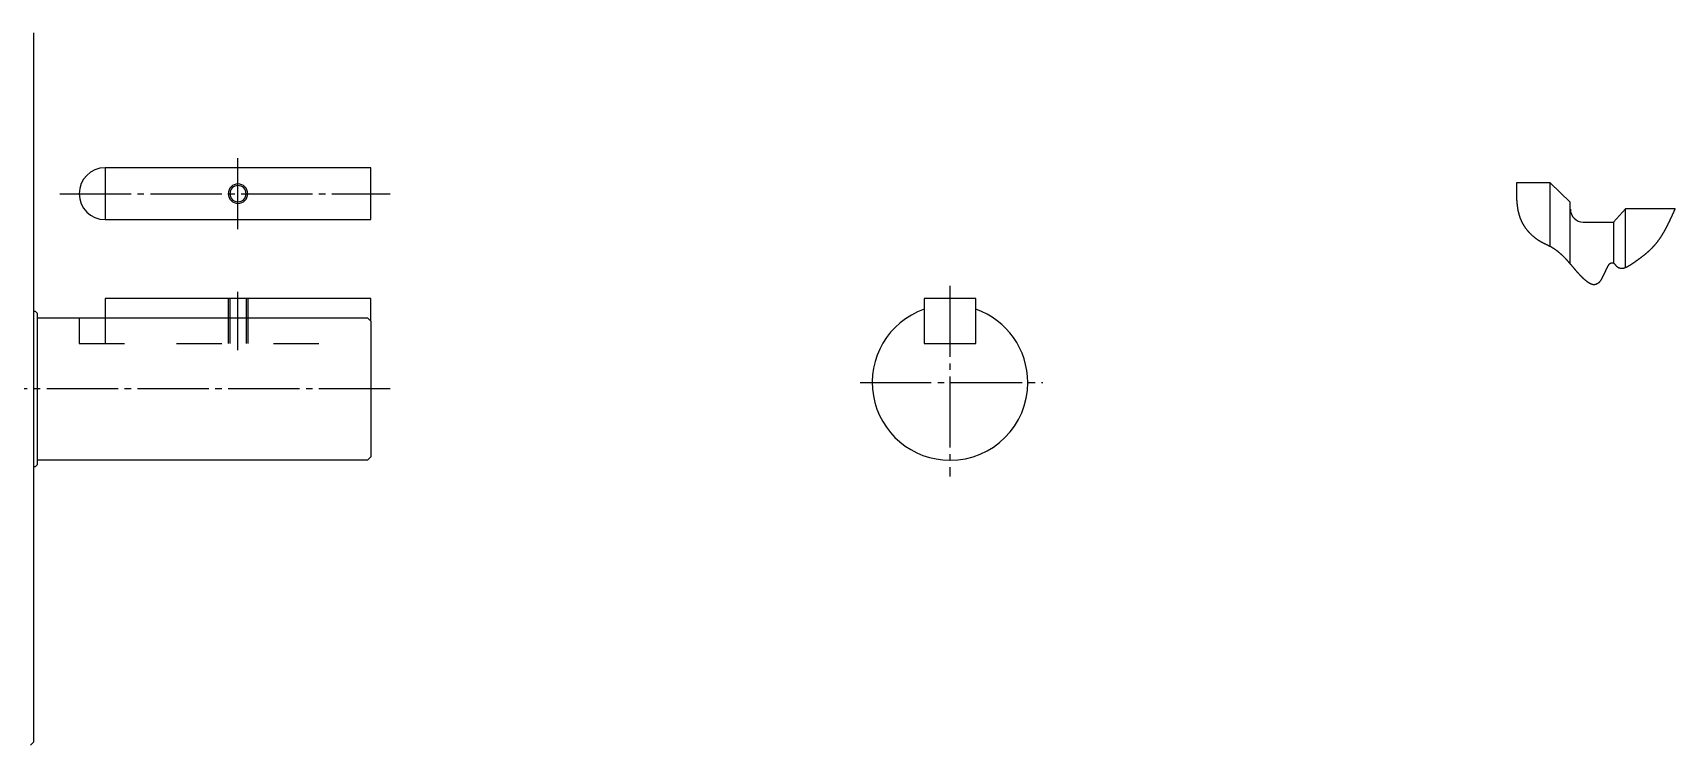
# Model space of a CAD drawing. Extents: x 0 to 707, y 0 to 380.
# Drawn here: x 421.6 to 674.9, y 10 to 120 of the extents above; entities that cross this region are included whole.
import ezdxf

# ---------------------------------------------------------------- set-up
doc = ezdxf.new("R2010")
doc.units = 0
doc.header["$MEASUREMENT"] = 0
doc.linetypes.add('DASH_CENTER', pattern=[14, 11, -1, 1, -1])
doc.linetypes.add('DASHED', pattern=[15, 7, -8])
doc.layers.get('0').update_dxf_attribs({"linetype": 'CONTINUOUS'})

msp = doc.modelspace()

# ---------------------------------------------------------------- linework, layer by layer
at = {"color": 7, "linetype": 'Continuous'}
for p, q in [((421.72, 65), (421.72, 120)), ((432.72, 99.16), (432.72, 91.16)), ((473.72, 99.16), (432.72, 99.16)), ((473.72, 91.16), (473.72, 99.16)), ((655.64, 96.85), (650.47, 96.85)), ((655.64, 96.85), (658.77, 93.85)), ((655.64, 87.04), (655.64, 96.85)), ((658.77, 84.3), (658.77, 93.85)), ((665.41, 90.77), (667.27, 92.81)), ((674.95, 92.81), (667.27, 92.81)), ((667.27, 83.77), (667.27, 92.81)), ((432.72, 91.16), (473.72, 91.16)), ((660.77, 90.77), (665.41, 90.77)), ((665.41, 90.77), (665.41, 84.45)), ((432.72, 79), (432.72, 76)), ((473.72, 79), (432.72, 79)), ((473.72, 75.5), (473.72, 79)), ((559.07, 79), (559.07, 72)), ((567.07, 79), (559.07, 79)), ((567.07, 77.31), (567.07, 79)), ((421.72, 77), (421.92, 77)), ((421.72, 65), (421.72, 76.5)), ((422.22, 76.7), (421.92, 77)), ((422.22, 76.7), (422.22, 65)), ((567.07, 72), (567.07, 77.31)), ((422.22, 76), (428.72, 76)), ((428.72, 76), (432.72, 76)), ((432.72, 76), (473.22, 76)), ((473.22, 76), (473.72, 75.5)), ((473.72, 75.5), (473.72, 72)), ((473.72, 72), (473.72, 54.5)), ((559.07, 72), (567.07, 72)), ((421.72, 10.5), (421.72, 65)), ((422.22, 65), (422.22, 53.3)), ((422.22, 53.3), (421.92, 53)), ((473.22, 54), (422.22, 54)), ((473.72, 54.5), (473.22, 54)), ((421.92, 53), (421.72, 53)), ((421.22, 10), (421.72, 10.5))]:
    msp.add_line(p, q, dxfattribs=at)
at = {"color": 1, "linetype": 'DASH_CENTER'}
for p, q in [((453.22, 89.66), (453.22, 100.66)), ((425.72, 95.16), (476.72, 95.16)), ((453.22, 71), (453.22, 80)), ((563.07, 80.95), (563.07, 51.5)), ((549.19, 66), (577.39, 66)), ((476.72, 65), (414.1, 65))]:
    msp.add_line(p, q, dxfattribs=at)
at = {"color": 2, "linetype": 'Continuous'}
for p, q in [((650.47, 96.4), (650.46, 96.36)), ((650.46, 96.36), (650.46, 96.32)), ((650.46, 96.32), (650.46, 96.28)), ((650.47, 96.85), (650.47, 96.81)), ((650.47, 96.81), (650.47, 96.77)), ((650.47, 96.77), (650.47, 96.72)), ((650.47, 96.72), (650.47, 96.68)), ((650.47, 96.68), (650.47, 96.64)), ((650.47, 96.64), (650.47, 96.6)), ((650.47, 96.6), (650.47, 96.56)), ((650.47, 96.56), (650.47, 96.52)), ((650.47, 96.52), (650.47, 96.48)), ((650.47, 96.48), (650.47, 96.44)), ((650.47, 96.44), (650.47, 96.4)), ((650.46, 96.28), (650.46, 96.24)), ((650.46, 96.24), (650.46, 96.2)), ((650.46, 96.2), (650.46, 96.16)), ((650.46, 96.16), (650.46, 96.12)), ((650.46, 96.12), (650.46, 96.08)), ((650.46, 96.08), (650.46, 96.04)), ((650.46, 96.04), (650.46, 96)), ((650.46, 96), (650.46, 95.95)), ((650.46, 95.95), (650.46, 95.91)), ((650.46, 95.91), (650.46, 95.87)), ((650.46, 95.87), (650.46, 95.83)), ((650.46, 95.83), (650.46, 95.79)), ((650.46, 95.79), (650.46, 95.75)), ((650.46, 95.75), (650.46, 95.71)), ((650.46, 95.71), (650.46, 95.67)), ((650.46, 95.67), (650.46, 95.63)), ((650.46, 95.63), (650.46, 95.59)), ((650.46, 95.59), (650.46, 95.55)), ((650.46, 95.55), (650.46, 95.51)), ((650.46, 95.51), (650.46, 95.47)), ((650.46, 95.47), (650.46, 95.43)), ((650.46, 95.43), (650.46, 95.39)), ((650.46, 95.39), (650.46, 95.35)), ((650.46, 95.35), (650.46, 95.31)), ((650.46, 95.31), (650.46, 95.27)), ((650.46, 95.27), (650.46, 95.23)), ((650.46, 95.23), (650.46, 95.19)), ((650.46, 95.19), (650.46, 95.14)), ((650.46, 95.14), (650.46, 95.1)), ((650.46, 95.1), (650.46, 95.06)), ((650.46, 95.06), (650.46, 95.02)), ((650.46, 95.02), (650.46, 94.98)), ((650.46, 94.98), (650.46, 94.94)), ((650.46, 94.94), (650.46, 94.9)), ((650.46, 94.9), (650.47, 94.86)), ((650.47, 94.86), (650.47, 94.82)), ((650.47, 94.82), (650.47, 94.78)), ((650.47, 94.78), (650.47, 94.74)), ((650.47, 94.74), (650.47, 94.7)), ((650.47, 94.7), (650.47, 94.66)), ((650.47, 94.66), (650.47, 94.62)), ((650.47, 94.62), (650.47, 94.58)), ((650.47, 94.58), (650.48, 94.54)), ((650.48, 94.54), (650.48, 94.5)), ((650.48, 94.5), (650.48, 94.46)), ((650.48, 94.46), (650.48, 94.42)), ((650.48, 94.42), (650.48, 94.37)), ((650.48, 94.37), (650.48, 94.33)), ((650.48, 94.33), (650.49, 94.29)), ((650.49, 94.29), (650.49, 94.25)), ((650.49, 94.25), (650.49, 94.21)), ((650.49, 94.21), (650.49, 94.17)), ((650.49, 94.17), (650.5, 94.13)), ((650.5, 94.13), (650.5, 94.09)), ((650.5, 94.09), (650.5, 94.05)), ((650.5, 94.05), (650.5, 94.01)), ((650.5, 94.01), (650.51, 93.97)), ((650.51, 93.97), (650.51, 93.93)), ((650.51, 93.93), (650.51, 93.89)), ((650.51, 93.89), (650.52, 93.85)), ((650.52, 93.85), (650.52, 93.81)), ((650.52, 93.81), (650.52, 93.77)), ((650.52, 93.77), (650.53, 93.73)), ((650.53, 93.73), (650.53, 93.69)), ((650.53, 93.69), (650.53, 93.65)), ((650.53, 93.65), (650.54, 93.61)), ((650.54, 93.61), (650.54, 93.57)), ((650.54, 93.57), (650.55, 93.53)), ((650.55, 93.53), (650.55, 93.49)), ((650.55, 93.49), (650.56, 93.45)), ((650.56, 93.45), (650.56, 93.41)), ((650.56, 93.41), (650.57, 93.37)), ((650.57, 93.37), (650.57, 93.32)), ((650.57, 93.32), (650.58, 93.28)), ((650.58, 93.28), (650.58, 93.24)), ((650.58, 93.24), (650.59, 93.2)), ((650.59, 93.2), (650.59, 93.16)), ((650.59, 93.16), (650.6, 93.12)), ((650.6, 93.12), (650.6, 93.08)), ((650.6, 93.08), (650.61, 93.04)), ((650.61, 93.04), (650.62, 93)), ((650.62, 93), (650.62, 92.96)), ((650.62, 92.96), (650.63, 92.92)), ((650.63, 92.92), (650.64, 92.88)), ((650.64, 92.88), (650.64, 92.84)), ((650.64, 92.84), (650.65, 92.8)), ((650.65, 92.8), (650.66, 92.76)), ((650.66, 92.76), (650.66, 92.72)), ((650.66, 92.72), (650.67, 92.68)), ((650.67, 92.68), (650.68, 92.64)), ((650.68, 92.64), (650.69, 92.6)), ((650.69, 92.6), (650.7, 92.56)), ((650.7, 92.56), (650.7, 92.52)), ((650.7, 92.52), (650.71, 92.48)), ((650.71, 92.48), (650.72, 92.44)), ((650.72, 92.44), (650.73, 92.41)), ((650.73, 92.41), (650.74, 92.37)), ((650.74, 92.37), (650.75, 92.33)), ((650.75, 92.33), (650.76, 92.29)), ((650.76, 92.29), (650.77, 92.25)), ((650.77, 92.25), (650.78, 92.21)), ((650.78, 92.21), (650.79, 92.17)), ((650.79, 92.17), (650.8, 92.13)), ((650.8, 92.13), (650.81, 92.09)), ((650.81, 92.09), (650.82, 92.05)), ((650.82, 92.05), (650.83, 92.01)), ((650.83, 92.01), (650.84, 91.97)), ((650.84, 91.97), (650.85, 91.93)), ((650.85, 91.93), (650.86, 91.89)), ((650.86, 91.89), (650.87, 91.85)), ((650.87, 91.85), (650.89, 91.82)), ((650.89, 91.82), (650.9, 91.78)), ((650.9, 91.78), (650.91, 91.74)), ((650.91, 91.74), (650.92, 91.7)), ((650.92, 91.7), (650.93, 91.66)), ((650.93, 91.66), (650.95, 91.62)), ((650.95, 91.62), (650.96, 91.58)), ((650.96, 91.58), (650.97, 91.54)), ((650.97, 91.54), (650.99, 91.51)), ((650.99, 91.51), (651, 91.47)), ((651, 91.47), (651.01, 91.43)), ((651.01, 91.43), (651.03, 91.39)), ((651.03, 91.39), (651.04, 91.35)), ((651.04, 91.35), (651.06, 91.32)), ((651.06, 91.32), (651.07, 91.28)), ((651.07, 91.28), (651.09, 91.24)), ((651.09, 91.24), (651.1, 91.2)), ((674.21, 91.19), (674.23, 91.22)), ((674.23, 91.22), (674.25, 91.26)), ((674.25, 91.26), (674.26, 91.3)), ((674.26, 91.3), (674.28, 91.33)), ((674.28, 91.33), (674.3, 91.37)), ((674.3, 91.37), (674.31, 91.41)), ((674.31, 91.41), (674.33, 91.44)), ((674.33, 91.44), (674.35, 91.48)), ((674.35, 91.48), (674.36, 91.52)), ((674.36, 91.52), (674.38, 91.55)), ((674.38, 91.55), (674.4, 91.59)), ((674.4, 91.59), (674.42, 91.63)), ((674.42, 91.63), (674.43, 91.66)), ((674.43, 91.66), (674.45, 91.7)), ((674.45, 91.7), (674.47, 91.74)), ((674.47, 91.74), (674.48, 91.77)), ((674.48, 91.77), (674.5, 91.81)), ((674.5, 91.81), (674.52, 91.85)), ((674.52, 91.85), (674.53, 91.89)), ((674.53, 91.89), (674.55, 91.92)), ((674.55, 91.92), (674.57, 91.96)), ((674.57, 91.96), (674.58, 92)), ((674.58, 92), (674.6, 92.03)), ((674.6, 92.03), (674.62, 92.07)), ((674.62, 92.07), (674.63, 92.11)), ((674.63, 92.11), (674.65, 92.14)), ((674.65, 92.14), (674.67, 92.18)), ((674.67, 92.18), (674.68, 92.22)), ((674.68, 92.22), (674.7, 92.25)), ((674.7, 92.25), (674.72, 92.29)), ((674.72, 92.29), (674.73, 92.33)), ((674.73, 92.33), (674.75, 92.37)), ((674.75, 92.37), (674.77, 92.4)), ((674.77, 92.4), (674.78, 92.44)), ((674.78, 92.44), (674.8, 92.48)), ((674.8, 92.48), (674.81, 92.51)), ((674.81, 92.51), (674.83, 92.55)), ((674.83, 92.55), (674.85, 92.59)), ((674.85, 92.59), (674.86, 92.62)), ((674.86, 92.62), (674.88, 92.66)), ((674.88, 92.66), (674.9, 92.7)), ((674.9, 92.7), (674.91, 92.73)), ((674.91, 92.73), (674.93, 92.77)), ((674.93, 92.77), (674.95, 92.81)), ((651.1, 91.2), (651.12, 91.17)), ((651.12, 91.17), (651.13, 91.13)), ((651.13, 91.13), (651.15, 91.09)), ((651.15, 91.09), (651.17, 91.05)), ((651.17, 91.05), (651.18, 91.02)), ((651.18, 91.02), (651.2, 90.98)), ((651.2, 90.98), (651.22, 90.94)), ((651.22, 90.94), (651.23, 90.91)), ((651.23, 90.91), (651.25, 90.87)), ((651.25, 90.87), (651.27, 90.83)), ((651.27, 90.83), (651.29, 90.8)), ((651.29, 90.8), (651.3, 90.76)), ((651.3, 90.76), (651.32, 90.72)), ((651.32, 90.72), (651.34, 90.69)), ((651.34, 90.69), (651.36, 90.65)), ((651.36, 90.65), (651.38, 90.62)), ((651.38, 90.62), (651.4, 90.58)), ((651.4, 90.58), (651.42, 90.54)), ((651.42, 90.54), (651.44, 90.51)), ((651.44, 90.51), (651.46, 90.47)), ((651.46, 90.47), (651.48, 90.44)), ((651.48, 90.44), (651.5, 90.4)), ((651.5, 90.4), (651.52, 90.37)), ((651.52, 90.37), (651.54, 90.33)), ((651.54, 90.33), (651.56, 90.3)), ((651.56, 90.3), (651.58, 90.26)), ((651.58, 90.26), (651.6, 90.23)), ((651.6, 90.23), (651.63, 90.2)), ((651.63, 90.2), (651.65, 90.16)), ((651.65, 90.16), (651.67, 90.13)), ((651.67, 90.13), (651.69, 90.09)), ((651.69, 90.09), (651.71, 90.06)), ((651.71, 90.06), (651.74, 90.03)), ((651.74, 90.03), (651.76, 89.99)), ((651.76, 89.99), (651.78, 89.96)), ((651.78, 89.96), (651.81, 89.93)), ((651.81, 89.93), (651.83, 89.89)), ((651.83, 89.89), (651.86, 89.86)), ((651.86, 89.86), (651.88, 89.83)), ((651.88, 89.83), (651.9, 89.79)), ((651.9, 89.79), (651.93, 89.76)), ((651.93, 89.76), (651.95, 89.73)), ((651.95, 89.73), (651.98, 89.7)), ((651.98, 89.7), (652, 89.67)), ((652, 89.67), (652.03, 89.63)), ((652.03, 89.63), (652.05, 89.6)), ((652.05, 89.6), (652.08, 89.57)), ((652.08, 89.57), (652.1, 89.54)), ((652.1, 89.54), (652.13, 89.51)), ((652.13, 89.51), (652.16, 89.48)), ((652.16, 89.48), (652.18, 89.44)), ((652.18, 89.44), (652.21, 89.41)), ((652.21, 89.41), (652.24, 89.38)), ((652.24, 89.38), (652.26, 89.35)), ((652.26, 89.35), (652.29, 89.32)), ((652.29, 89.32), (652.32, 89.29)), ((652.32, 89.29), (652.35, 89.26)), ((652.35, 89.26), (652.37, 89.23)), ((652.37, 89.23), (652.4, 89.2)), ((652.4, 89.2), (652.43, 89.17)), ((652.43, 89.17), (652.46, 89.14)), ((652.46, 89.14), (652.48, 89.11)), ((652.48, 89.11), (652.51, 89.08)), ((652.51, 89.08), (652.54, 89.05)), ((652.54, 89.05), (652.57, 89.03)), ((652.57, 89.03), (652.6, 89)), ((652.6, 89), (652.63, 88.97)), ((652.63, 88.97), (652.66, 88.94)), ((652.66, 88.94), (652.69, 88.91)), ((652.69, 88.91), (652.72, 88.88)), ((652.72, 88.88), (652.74, 88.85)), ((652.74, 88.85), (652.77, 88.83)), ((652.77, 88.83), (652.8, 88.8)), ((652.8, 88.8), (652.83, 88.77)), ((652.83, 88.77), (652.86, 88.74)), ((652.86, 88.74), (652.89, 88.72)), ((652.89, 88.72), (652.93, 88.69)), ((652.93, 88.69), (652.96, 88.66)), ((672.88, 88.68), (672.9, 88.71)), ((672.9, 88.71), (672.92, 88.75)), ((672.92, 88.75), (672.94, 88.78)), ((672.94, 88.78), (672.96, 88.82)), ((672.96, 88.82), (672.98, 88.85)), ((672.98, 88.85), (673.01, 88.89)), ((673.01, 88.89), (673.03, 88.92)), ((673.03, 88.92), (673.05, 88.96)), ((673.05, 88.96), (673.07, 88.99)), ((673.07, 88.99), (673.09, 89.03)), ((673.09, 89.03), (673.11, 89.06)), ((673.11, 89.06), (673.13, 89.1)), ((673.13, 89.1), (673.15, 89.13)), ((673.15, 89.13), (673.17, 89.17)), ((673.17, 89.17), (673.19, 89.2)), ((673.19, 89.2), (673.21, 89.24)), ((673.21, 89.24), (673.23, 89.27)), ((673.23, 89.27), (673.25, 89.31)), ((673.25, 89.31), (673.27, 89.34)), ((673.27, 89.34), (673.29, 89.38)), ((673.29, 89.38), (673.31, 89.41)), ((673.31, 89.41), (673.33, 89.45)), ((673.33, 89.45), (673.35, 89.48)), ((673.35, 89.48), (673.37, 89.52)), ((673.37, 89.52), (673.39, 89.56)), ((673.39, 89.56), (673.41, 89.59)), ((673.41, 89.59), (673.43, 89.63)), ((673.43, 89.63), (673.45, 89.66)), ((673.45, 89.66), (673.47, 89.7)), ((673.47, 89.7), (673.49, 89.73)), ((673.49, 89.73), (673.51, 89.77)), ((673.51, 89.77), (673.53, 89.81)), ((673.53, 89.81), (673.54, 89.84)), ((673.54, 89.84), (673.56, 89.88)), ((673.56, 89.88), (673.58, 89.91)), ((673.58, 89.91), (673.6, 89.95)), ((673.6, 89.95), (673.62, 89.99)), ((673.62, 89.99), (673.64, 90.02)), ((673.64, 90.02), (673.66, 90.06)), ((673.66, 90.06), (673.68, 90.09)), ((673.68, 90.09), (673.69, 90.13)), ((673.69, 90.13), (673.71, 90.17)), ((673.71, 90.17), (673.73, 90.2)), ((673.73, 90.2), (673.75, 90.24)), ((673.75, 90.24), (673.77, 90.27)), ((673.77, 90.27), (673.79, 90.31)), ((673.79, 90.31), (673.8, 90.35)), ((673.8, 90.35), (673.82, 90.38)), ((673.82, 90.38), (673.84, 90.42)), ((673.84, 90.42), (673.86, 90.46)), ((673.86, 90.46), (673.88, 90.49)), ((673.88, 90.49), (673.89, 90.53)), ((673.89, 90.53), (673.91, 90.57)), ((673.91, 90.57), (673.93, 90.6)), ((673.93, 90.6), (673.95, 90.64)), ((673.95, 90.64), (673.97, 90.67)), ((673.97, 90.67), (673.98, 90.71)), ((673.98, 90.71), (674, 90.75)), ((674, 90.75), (674.02, 90.78)), ((674.02, 90.78), (674.04, 90.82)), ((674.04, 90.82), (674.05, 90.86)), ((674.05, 90.86), (674.07, 90.89)), ((674.07, 90.89), (674.09, 90.93)), ((674.09, 90.93), (674.11, 90.97)), ((674.11, 90.97), (674.12, 91)), ((674.12, 91), (674.14, 91.04)), ((674.14, 91.04), (674.16, 91.08)), ((674.16, 91.08), (674.18, 91.11)), ((674.18, 91.11), (674.19, 91.15)), ((674.19, 91.15), (674.21, 91.19)), ((652.96, 88.66), (652.99, 88.64)), ((652.99, 88.64), (653.02, 88.61)), ((653.02, 88.61), (653.05, 88.58)), ((653.05, 88.58), (653.08, 88.56)), ((653.08, 88.56), (653.11, 88.53)), ((653.11, 88.53), (653.14, 88.5)), ((653.14, 88.5), (653.17, 88.48)), ((653.17, 88.48), (653.2, 88.45)), ((653.2, 88.45), (653.24, 88.43)), ((653.24, 88.43), (653.27, 88.4)), ((653.27, 88.4), (653.3, 88.38)), ((653.3, 88.38), (653.33, 88.35)), ((653.33, 88.35), (653.36, 88.33)), ((653.36, 88.33), (653.4, 88.3)), ((653.4, 88.3), (653.43, 88.28)), ((653.43, 88.28), (653.46, 88.25)), ((653.46, 88.25), (653.49, 88.23)), ((653.49, 88.23), (653.53, 88.21)), ((653.53, 88.21), (653.56, 88.18)), ((653.56, 88.18), (653.59, 88.16)), ((653.59, 88.16), (653.63, 88.14)), ((653.63, 88.14), (653.66, 88.11)), ((653.66, 88.11), (653.69, 88.09)), ((653.69, 88.09), (653.73, 88.07)), ((653.73, 88.07), (653.76, 88.04)), ((653.76, 88.04), (653.79, 88.02)), ((653.79, 88.02), (653.83, 88)), ((653.83, 88), (653.86, 87.98)), ((653.86, 87.98), (653.9, 87.95)), ((653.9, 87.95), (653.93, 87.93)), ((653.93, 87.93), (653.97, 87.91)), ((653.97, 87.91), (654, 87.89)), ((654, 87.89), (654.03, 87.87)), ((654.03, 87.87), (654.07, 87.85)), ((654.07, 87.85), (654.1, 87.83)), ((654.1, 87.83), (654.14, 87.81)), ((654.14, 87.81), (654.17, 87.78)), ((654.17, 87.78), (654.21, 87.76)), ((654.21, 87.76), (654.24, 87.74)), ((654.24, 87.74), (654.28, 87.72)), ((654.28, 87.72), (654.31, 87.7)), ((654.31, 87.7), (654.35, 87.69)), ((654.35, 87.69), (654.39, 87.67)), ((654.39, 87.67), (654.42, 87.65)), ((654.42, 87.65), (654.46, 87.63)), ((654.46, 87.63), (654.49, 87.61)), ((654.49, 87.61), (654.53, 87.59)), ((654.53, 87.59), (654.57, 87.57)), ((654.57, 87.57), (654.6, 87.55)), ((654.6, 87.55), (654.64, 87.53)), ((654.64, 87.53), (654.67, 87.52)), ((654.67, 87.52), (654.71, 87.5)), ((654.71, 87.5), (654.75, 87.48)), ((654.75, 87.48), (654.78, 87.46)), ((654.78, 87.46), (654.82, 87.45)), ((654.82, 87.45), (654.86, 87.43)), ((654.86, 87.43), (654.89, 87.41)), ((654.89, 87.41), (654.93, 87.39)), ((654.93, 87.39), (654.97, 87.38)), ((654.97, 87.38), (655, 87.36)), ((655, 87.36), (655.04, 87.34)), ((655.04, 87.34), (655.07, 87.32)), ((655.07, 87.32), (655.11, 87.31)), ((655.11, 87.31), (655.15, 87.29)), ((655.15, 87.29), (655.18, 87.27)), ((655.18, 87.27), (655.22, 87.25)), ((655.22, 87.25), (655.26, 87.24)), ((655.26, 87.24), (655.29, 87.22)), ((655.29, 87.22), (655.33, 87.2)), ((655.33, 87.2), (655.37, 87.18)), ((655.37, 87.18), (655.4, 87.17)), ((655.4, 87.17), (655.44, 87.15)), ((655.44, 87.15), (655.48, 87.13)), ((655.48, 87.13), (655.51, 87.11)), ((655.51, 87.11), (655.55, 87.09)), ((655.55, 87.09), (655.58, 87.07)), ((655.58, 87.07), (655.62, 87.06)), ((655.62, 87.06), (655.66, 87.04)), ((655.66, 87.04), (655.69, 87.02)), ((655.69, 87.02), (655.73, 87)), ((655.73, 87), (655.76, 86.98)), ((655.76, 86.98), (655.8, 86.96)), ((655.8, 86.96), (655.83, 86.94)), ((655.83, 86.94), (655.87, 86.92)), ((655.87, 86.92), (655.9, 86.9)), ((655.9, 86.9), (655.94, 86.88)), ((655.94, 86.88), (655.97, 86.86)), ((655.97, 86.86), (656.01, 86.84)), ((656.01, 86.84), (656.04, 86.82)), ((656.04, 86.82), (656.08, 86.79)), ((656.08, 86.79), (656.11, 86.77)), ((656.11, 86.77), (656.15, 86.75)), ((656.15, 86.75), (656.18, 86.73)), ((656.18, 86.73), (656.22, 86.71)), ((656.22, 86.71), (656.25, 86.68)), ((656.25, 86.68), (656.28, 86.66)), ((656.28, 86.66), (656.32, 86.64)), ((656.32, 86.64), (656.35, 86.62)), ((656.35, 86.62), (656.38, 86.59)), ((656.38, 86.59), (656.42, 86.57)), ((656.42, 86.57), (656.45, 86.55)), ((656.45, 86.55), (656.48, 86.52)), ((656.48, 86.52), (656.52, 86.5)), ((656.52, 86.5), (656.55, 86.48)), ((656.55, 86.48), (656.58, 86.45)), ((656.58, 86.45), (656.62, 86.43)), ((656.62, 86.43), (656.65, 86.4)), ((656.65, 86.4), (656.68, 86.38)), ((656.68, 86.38), (656.71, 86.36)), ((656.71, 86.36), (656.75, 86.33)), ((656.75, 86.33), (656.78, 86.31)), ((656.78, 86.31), (656.81, 86.28)), ((656.81, 86.28), (656.84, 86.26)), ((656.84, 86.26), (656.87, 86.23)), ((656.87, 86.23), (656.9, 86.2)), ((656.9, 86.2), (656.94, 86.18)), ((656.94, 86.18), (656.97, 86.15)), ((656.97, 86.15), (657, 86.13)), ((670.7, 86.13), (670.73, 86.16)), ((670.73, 86.16), (670.76, 86.19)), ((670.76, 86.19), (670.79, 86.21)), ((670.79, 86.21), (670.82, 86.24)), ((670.82, 86.24), (670.85, 86.27)), ((670.85, 86.27), (670.88, 86.3)), ((670.88, 86.3), (670.91, 86.32)), ((670.91, 86.32), (670.94, 86.35)), ((670.94, 86.35), (670.97, 86.38)), ((670.97, 86.38), (671, 86.41)), ((671, 86.41), (671.03, 86.43)), ((671.03, 86.43), (671.06, 86.46)), ((671.06, 86.46), (671.09, 86.49)), ((671.09, 86.49), (671.12, 86.52)), ((671.12, 86.52), (671.14, 86.55)), ((671.14, 86.55), (671.17, 86.57)), ((671.17, 86.57), (671.2, 86.6)), ((671.2, 86.6), (671.23, 86.63)), ((671.23, 86.63), (671.26, 86.66)), ((671.26, 86.66), (671.29, 86.69)), ((671.29, 86.69), (671.32, 86.72)), ((671.32, 86.72), (671.35, 86.74)), ((671.35, 86.74), (671.38, 86.77)), ((671.38, 86.77), (671.4, 86.8)), ((671.4, 86.8), (671.43, 86.83)), ((671.43, 86.83), (671.46, 86.86)), ((671.46, 86.86), (671.49, 86.89)), ((671.49, 86.89), (671.52, 86.92)), ((671.52, 86.92), (671.55, 86.95)), ((671.55, 86.95), (671.57, 86.98)), ((671.57, 86.98), (671.6, 87.01)), ((671.6, 87.01), (671.63, 87.04)), ((671.63, 87.04), (671.66, 87.07)), ((671.66, 87.07), (671.68, 87.1)), ((671.68, 87.1), (671.71, 87.13)), ((671.71, 87.13), (671.74, 87.16)), ((671.74, 87.16), (671.76, 87.19)), ((671.76, 87.19), (671.79, 87.22)), ((671.79, 87.22), (671.82, 87.25)), ((671.82, 87.25), (671.85, 87.28)), ((671.85, 87.28), (671.87, 87.31)), ((671.87, 87.31), (671.9, 87.34)), ((671.9, 87.34), (671.92, 87.37)), ((671.92, 87.37), (671.95, 87.4)), ((671.95, 87.4), (671.98, 87.43)), ((671.98, 87.43), (672, 87.46)), ((672, 87.46), (672.03, 87.49)), ((672.03, 87.49), (672.05, 87.53)), ((672.05, 87.53), (672.08, 87.56)), ((672.08, 87.56), (672.11, 87.59)), ((672.11, 87.59), (672.13, 87.62)), ((672.13, 87.62), (672.16, 87.65)), ((672.16, 87.65), (672.18, 87.68)), ((672.18, 87.68), (672.21, 87.72)), ((672.21, 87.72), (672.23, 87.75)), ((672.23, 87.75), (672.26, 87.78)), ((672.26, 87.78), (672.28, 87.81)), ((672.28, 87.81), (672.3, 87.84)), ((672.3, 87.84), (672.33, 87.88)), ((672.33, 87.88), (672.35, 87.91)), ((672.35, 87.91), (672.38, 87.94)), ((672.38, 87.94), (672.4, 87.97)), ((672.4, 87.97), (672.43, 88.01)), ((672.43, 88.01), (672.45, 88.04)), ((672.45, 88.04), (672.47, 88.07)), ((672.47, 88.07), (672.5, 88.11)), ((672.5, 88.11), (672.52, 88.14)), ((672.52, 88.14), (672.54, 88.17)), ((672.54, 88.17), (672.57, 88.2)), ((672.57, 88.2), (672.59, 88.24)), ((672.59, 88.24), (672.61, 88.27)), ((672.61, 88.27), (672.63, 88.31)), ((672.63, 88.31), (672.66, 88.34)), ((672.66, 88.34), (672.68, 88.37)), ((672.68, 88.37), (672.7, 88.41)), ((672.7, 88.41), (672.72, 88.44)), ((672.72, 88.44), (672.75, 88.47)), ((672.75, 88.47), (672.77, 88.51)), ((672.77, 88.51), (672.79, 88.54)), ((672.79, 88.54), (672.81, 88.58)), ((672.81, 88.58), (672.83, 88.61)), ((672.83, 88.61), (672.86, 88.64)), ((672.86, 88.64), (672.88, 88.68)), ((657, 86.13), (657.03, 86.1)), ((657.03, 86.1), (657.06, 86.07)), ((657.06, 86.07), (657.09, 86.05)), ((657.09, 86.05), (657.12, 86.02)), ((657.12, 86.02), (657.15, 86)), ((657.15, 86), (657.18, 85.97)), ((657.18, 85.97), (657.21, 85.94)), ((657.21, 85.94), (657.24, 85.91)), ((657.24, 85.91), (657.27, 85.89)), ((657.27, 85.89), (657.31, 85.86)), ((657.31, 85.86), (657.33, 85.83)), ((657.33, 85.83), (657.36, 85.81)), ((657.36, 85.81), (657.39, 85.78)), ((657.39, 85.78), (657.42, 85.75)), ((657.42, 85.75), (657.45, 85.72)), ((657.45, 85.72), (657.48, 85.69)), ((657.48, 85.69), (657.51, 85.67)), ((657.51, 85.67), (657.54, 85.64)), ((657.54, 85.64), (657.57, 85.61)), ((657.57, 85.61), (657.6, 85.58)), ((657.6, 85.58), (657.63, 85.55)), ((657.63, 85.55), (657.66, 85.52)), ((657.66, 85.52), (657.69, 85.5)), ((657.69, 85.5), (657.71, 85.47)), ((657.71, 85.47), (657.74, 85.44)), ((657.74, 85.44), (657.77, 85.41)), ((657.77, 85.41), (657.8, 85.38)), ((657.8, 85.38), (657.83, 85.35)), ((657.83, 85.35), (657.86, 85.32)), ((657.86, 85.32), (657.88, 85.29)), ((657.88, 85.29), (657.91, 85.26)), ((657.91, 85.26), (657.94, 85.23)), ((657.94, 85.23), (657.97, 85.2)), ((657.97, 85.2), (657.99, 85.17)), ((657.99, 85.17), (658.02, 85.15)), ((658.02, 85.15), (658.05, 85.12)), ((658.05, 85.12), (658.08, 85.09)), ((658.08, 85.09), (658.11, 85.06)), ((658.11, 85.06), (658.13, 85.03)), ((658.13, 85.03), (658.16, 85)), ((658.16, 85), (658.19, 84.97)), ((658.19, 84.97), (658.21, 84.94)), ((658.21, 84.94), (658.24, 84.91)), ((658.24, 84.91), (658.27, 84.88)), ((658.27, 84.88), (658.3, 84.85)), ((658.3, 84.85), (658.32, 84.81)), ((658.32, 84.81), (658.35, 84.78)), ((658.35, 84.78), (658.38, 84.75)), ((658.38, 84.75), (658.4, 84.72)), ((658.4, 84.72), (658.43, 84.69)), ((658.43, 84.69), (658.46, 84.66)), ((658.46, 84.66), (658.48, 84.63)), ((658.48, 84.63), (658.51, 84.6)), ((658.51, 84.6), (658.54, 84.57)), ((658.54, 84.57), (658.56, 84.54)), ((658.56, 84.54), (658.59, 84.51)), ((658.59, 84.51), (658.62, 84.48)), ((658.62, 84.48), (658.64, 84.45)), ((658.64, 84.45), (658.67, 84.42)), ((658.67, 84.42), (658.69, 84.39)), ((658.69, 84.39), (658.72, 84.36)), ((658.72, 84.36), (658.75, 84.32)), ((658.75, 84.32), (658.77, 84.29)), ((658.77, 84.29), (658.8, 84.26)), ((658.8, 84.26), (658.83, 84.23)), ((658.83, 84.23), (658.85, 84.2)), ((658.85, 84.2), (658.88, 84.17)), ((658.88, 84.17), (658.9, 84.14)), ((658.9, 84.14), (658.93, 84.11)), ((658.93, 84.11), (658.96, 84.08)), ((658.96, 84.08), (658.98, 84.05)), ((658.98, 84.05), (659.01, 84.02)), ((659.01, 84.02), (659.04, 83.99)), ((659.04, 83.99), (659.06, 83.95)), ((659.06, 83.95), (659.09, 83.92)), ((659.09, 83.92), (659.11, 83.89)), ((659.11, 83.89), (659.14, 83.86)), ((659.14, 83.86), (659.17, 83.83)), ((659.17, 83.83), (659.19, 83.8)), ((659.19, 83.8), (659.22, 83.77)), ((659.22, 83.77), (659.25, 83.74)), ((659.25, 83.74), (659.27, 83.71)), ((659.27, 83.71), (659.3, 83.68)), ((659.3, 83.68), (659.32, 83.65)), ((659.32, 83.65), (659.35, 83.62)), ((659.35, 83.62), (659.38, 83.58)), ((664.4, 83.58), (664.41, 83.62)), ((664.41, 83.62), (664.43, 83.65)), ((664.43, 83.65), (664.45, 83.69)), ((664.45, 83.69), (664.47, 83.73)), ((664.47, 83.73), (664.49, 83.76)), ((664.49, 83.76), (664.5, 83.8)), ((664.5, 83.8), (664.52, 83.84)), ((664.52, 83.84), (664.54, 83.88)), ((664.54, 83.88), (664.56, 83.91)), ((664.56, 83.91), (664.58, 83.95)), ((664.58, 83.95), (664.6, 83.99)), ((664.6, 83.99), (664.62, 84.03)), ((664.62, 84.03), (664.64, 84.06)), ((664.64, 84.06), (664.66, 84.1)), ((664.66, 84.1), (664.68, 84.14)), ((664.68, 84.14), (664.7, 84.17)), ((664.7, 84.17), (664.72, 84.21)), ((664.72, 84.21), (664.75, 84.24)), ((664.75, 84.24), (664.77, 84.27)), ((664.77, 84.27), (664.8, 84.3)), ((664.8, 84.3), (664.83, 84.33)), ((664.83, 84.33), (664.86, 84.36)), ((664.86, 84.36), (664.89, 84.38)), ((664.89, 84.38), (664.92, 84.4)), ((664.92, 84.4), (664.96, 84.42)), ((664.96, 84.42), (665, 84.44)), ((665, 84.44), (665.04, 84.45)), ((665.04, 84.45), (665.08, 84.47)), ((665.08, 84.47), (665.12, 84.48)), ((665.12, 84.48), (665.16, 84.48)), ((665.16, 84.48), (665.2, 84.49)), ((665.2, 84.49), (665.25, 84.49)), ((665.25, 84.49), (665.29, 84.48)), ((665.29, 84.48), (665.33, 84.48)), ((665.33, 84.48), (665.37, 84.47)), ((665.37, 84.47), (665.41, 84.45)), ((665.41, 84.45), (665.44, 84.44)), ((665.44, 84.44), (665.48, 84.42)), ((665.48, 84.42), (665.51, 84.39)), ((665.51, 84.39), (665.54, 84.37)), ((665.54, 84.37), (665.57, 84.34)), ((665.57, 84.34), (665.6, 84.31)), ((665.6, 84.31), (665.62, 84.28)), ((665.62, 84.28), (665.65, 84.25)), ((665.65, 84.25), (665.68, 84.21)), ((665.68, 84.21), (665.7, 84.18)), ((665.7, 84.18), (665.73, 84.15)), ((665.73, 84.15), (665.76, 84.12)), ((665.76, 84.12), (665.78, 84.09)), ((665.78, 84.09), (665.81, 84.05)), ((665.81, 84.05), (665.84, 84.02)), ((665.84, 84.02), (665.87, 83.99)), ((665.87, 83.99), (665.9, 83.97)), ((665.9, 83.97), (665.93, 83.94)), ((665.93, 83.94), (665.96, 83.91)), ((665.96, 83.91), (665.99, 83.89)), ((665.99, 83.89), (666.02, 83.86)), ((666.02, 83.86), (666.05, 83.84)), ((666.05, 83.84), (666.09, 83.82)), ((666.09, 83.82), (666.12, 83.8)), ((666.12, 83.8), (666.16, 83.78)), ((666.16, 83.78), (666.19, 83.76)), ((666.19, 83.76), (666.23, 83.74)), ((666.23, 83.74), (666.27, 83.73)), ((666.27, 83.73), (666.31, 83.71)), ((666.31, 83.71), (666.34, 83.7)), ((666.34, 83.7), (666.38, 83.69)), ((666.38, 83.69), (666.42, 83.68)), ((666.42, 83.68), (666.47, 83.67)), ((666.47, 83.67), (666.51, 83.66)), ((666.51, 83.66), (666.55, 83.66)), ((666.55, 83.66), (666.59, 83.65)), ((666.59, 83.65), (666.63, 83.65)), ((666.63, 83.65), (666.67, 83.65)), ((666.67, 83.65), (666.71, 83.64)), ((666.71, 83.64), (666.75, 83.65)), ((666.75, 83.65), (666.8, 83.65)), ((666.8, 83.65), (666.84, 83.65)), ((666.84, 83.65), (666.88, 83.65)), ((666.88, 83.65), (666.92, 83.66)), ((666.92, 83.66), (666.96, 83.67)), ((666.96, 83.67), (667, 83.67)), ((667, 83.67), (667.04, 83.68)), ((667.04, 83.68), (667.08, 83.69)), ((667.08, 83.69), (667.12, 83.7)), ((667.12, 83.7), (667.16, 83.72)), ((667.16, 83.72), (667.19, 83.73)), ((667.19, 83.73), (667.23, 83.74)), ((667.23, 83.74), (667.27, 83.76)), ((667.27, 83.76), (667.31, 83.77)), ((667.31, 83.77), (667.35, 83.79)), ((667.35, 83.79), (667.38, 83.81)), ((667.38, 83.81), (667.42, 83.82)), ((667.42, 83.82), (667.46, 83.84)), ((667.46, 83.84), (667.49, 83.86)), ((667.49, 83.86), (667.53, 83.88)), ((667.53, 83.88), (667.57, 83.9)), ((667.57, 83.9), (667.6, 83.92)), ((667.6, 83.92), (667.64, 83.94)), ((667.64, 83.94), (667.67, 83.96)), ((667.67, 83.96), (667.71, 83.98)), ((667.71, 83.98), (667.75, 84)), ((667.75, 84), (667.78, 84.02)), ((667.78, 84.02), (667.82, 84.04)), ((667.82, 84.04), (667.85, 84.06)), ((667.85, 84.06), (667.89, 84.08)), ((667.89, 84.08), (667.92, 84.1)), ((667.92, 84.1), (667.96, 84.12)), ((667.96, 84.12), (667.99, 84.14)), ((667.99, 84.14), (668.02, 84.16)), ((668.02, 84.16), (668.06, 84.19)), ((668.06, 84.19), (668.09, 84.21)), ((668.09, 84.21), (668.13, 84.23)), ((668.13, 84.23), (668.16, 84.25)), ((668.16, 84.25), (668.19, 84.27)), ((668.19, 84.27), (668.23, 84.3)), ((668.23, 84.3), (668.26, 84.32)), ((668.26, 84.32), (668.3, 84.34)), ((668.3, 84.34), (668.33, 84.36)), ((668.33, 84.36), (668.36, 84.38)), ((668.36, 84.38), (668.4, 84.41)), ((668.4, 84.41), (668.43, 84.43)), ((668.43, 84.43), (668.46, 84.45)), ((668.46, 84.45), (668.5, 84.47)), ((668.5, 84.47), (668.53, 84.5)), ((668.53, 84.5), (668.56, 84.52)), ((668.56, 84.52), (668.6, 84.54)), ((668.6, 84.54), (668.63, 84.57)), ((668.63, 84.57), (668.66, 84.59)), ((668.66, 84.59), (668.7, 84.61)), ((668.7, 84.61), (668.73, 84.63)), ((668.73, 84.63), (668.76, 84.66)), ((668.76, 84.66), (668.8, 84.68)), ((668.8, 84.68), (668.83, 84.7)), ((668.83, 84.7), (668.86, 84.73)), ((668.86, 84.73), (668.9, 84.75)), ((668.9, 84.75), (668.93, 84.77)), ((668.93, 84.77), (668.96, 84.8)), ((668.96, 84.8), (669, 84.82)), ((669, 84.82), (669.03, 84.84)), ((669.03, 84.84), (669.06, 84.87)), ((669.06, 84.87), (669.1, 84.89)), ((669.1, 84.89), (669.13, 84.91)), ((669.13, 84.91), (669.16, 84.94)), ((669.16, 84.94), (669.19, 84.96)), ((669.19, 84.96), (669.23, 84.98)), ((669.23, 84.98), (669.26, 85.01)), ((669.26, 85.01), (669.29, 85.03)), ((669.29, 85.03), (669.33, 85.05)), ((669.33, 85.05), (669.36, 85.08)), ((669.36, 85.08), (669.39, 85.1)), ((669.39, 85.1), (669.42, 85.13)), ((669.42, 85.13), (669.46, 85.15)), ((669.46, 85.15), (669.49, 85.17)), ((669.49, 85.17), (669.52, 85.2)), ((669.52, 85.2), (669.56, 85.22)), ((669.56, 85.22), (669.59, 85.25)), ((669.59, 85.25), (669.62, 85.27)), ((669.62, 85.27), (669.65, 85.29)), ((669.65, 85.29), (669.69, 85.32)), ((669.69, 85.32), (669.72, 85.34)), ((669.72, 85.34), (669.75, 85.37)), ((669.75, 85.37), (669.78, 85.39)), ((669.78, 85.39), (669.81, 85.42)), ((669.81, 85.42), (669.85, 85.44)), ((669.85, 85.44), (669.88, 85.47)), ((669.88, 85.47), (669.91, 85.49)), ((669.91, 85.49), (669.94, 85.51)), ((669.94, 85.51), (669.98, 85.54)), ((669.98, 85.54), (670.01, 85.56)), ((670.01, 85.56), (670.04, 85.59)), ((670.04, 85.59), (670.07, 85.61)), ((670.07, 85.61), (670.1, 85.64)), ((670.1, 85.64), (670.13, 85.67)), ((670.13, 85.67), (670.17, 85.69)), ((670.17, 85.69), (670.2, 85.72)), ((670.2, 85.72), (670.23, 85.74)), ((670.23, 85.74), (670.26, 85.77)), ((670.26, 85.77), (670.29, 85.79)), ((670.29, 85.79), (670.32, 85.82)), ((670.32, 85.82), (670.36, 85.84)), ((670.36, 85.84), (670.39, 85.87)), ((670.39, 85.87), (670.42, 85.9)), ((670.42, 85.9), (670.45, 85.92)), ((670.45, 85.92), (670.48, 85.95)), ((670.48, 85.95), (670.51, 85.97)), ((670.51, 85.97), (670.54, 86)), ((670.54, 86), (670.57, 86.03)), ((670.57, 86.03), (670.6, 86.05)), ((670.6, 86.05), (670.63, 86.08)), ((670.63, 86.08), (670.67, 86.11)), ((670.67, 86.11), (670.7, 86.13)), ((659.38, 83.58), (659.4, 83.55)), ((659.4, 83.55), (659.43, 83.52)), ((659.43, 83.52), (659.46, 83.49)), ((659.46, 83.49), (659.48, 83.46)), ((659.48, 83.46), (659.51, 83.43)), ((659.51, 83.43), (659.53, 83.4)), ((659.53, 83.4), (659.56, 83.37)), ((659.56, 83.37), (659.59, 83.34)), ((659.59, 83.34), (659.61, 83.31)), ((659.61, 83.31), (659.64, 83.28)), ((659.64, 83.28), (659.67, 83.25)), ((659.67, 83.25), (659.69, 83.22)), ((659.69, 83.22), (659.72, 83.19)), ((659.72, 83.19), (659.75, 83.15)), ((659.75, 83.15), (659.77, 83.12)), ((659.77, 83.12), (659.8, 83.09)), ((659.8, 83.09), (659.83, 83.06)), ((659.83, 83.06), (659.86, 83.03)), ((659.86, 83.03), (659.88, 83)), ((659.88, 83), (659.91, 82.97)), ((659.91, 82.97), (659.94, 82.94)), ((659.94, 82.94), (659.96, 82.91)), ((659.96, 82.91), (659.99, 82.88)), ((659.99, 82.88), (660.02, 82.85)), ((660.02, 82.85), (660.05, 82.82)), ((660.05, 82.82), (660.07, 82.79)), ((660.07, 82.79), (660.1, 82.76)), ((660.1, 82.76), (660.13, 82.73)), ((660.13, 82.73), (660.16, 82.7)), ((660.16, 82.7), (660.18, 82.67)), ((660.18, 82.67), (660.21, 82.64)), ((660.21, 82.64), (660.24, 82.61)), ((660.24, 82.61), (660.27, 82.58)), ((660.27, 82.58), (660.3, 82.56)), ((660.3, 82.56), (660.32, 82.53)), ((660.32, 82.53), (660.35, 82.5)), ((660.35, 82.5), (660.38, 82.47)), ((660.38, 82.47), (660.41, 82.44)), ((660.41, 82.44), (660.44, 82.41)), ((660.44, 82.41), (660.46, 82.38)), ((660.46, 82.38), (660.49, 82.35)), ((660.49, 82.35), (660.52, 82.32)), ((660.52, 82.32), (660.55, 82.3)), ((660.55, 82.3), (660.58, 82.27)), ((660.58, 82.27), (660.61, 82.24)), ((660.61, 82.24), (660.64, 82.21)), ((660.64, 82.21), (660.67, 82.18)), ((660.67, 82.18), (660.69, 82.16)), ((660.69, 82.16), (660.72, 82.13)), ((660.72, 82.13), (660.75, 82.1)), ((660.75, 82.1), (660.78, 82.07)), ((660.78, 82.07), (660.81, 82.05)), ((660.81, 82.05), (660.84, 82.02)), ((660.84, 82.02), (660.87, 81.99)), ((660.87, 81.99), (660.9, 81.97)), ((660.9, 81.97), (660.93, 81.94)), ((660.93, 81.94), (660.96, 81.91)), ((660.96, 81.91), (660.99, 81.89)), ((660.99, 81.89), (661.02, 81.86)), ((661.02, 81.86), (661.06, 81.83)), ((661.06, 81.83), (661.09, 81.81)), ((661.09, 81.81), (661.12, 81.78)), ((661.12, 81.78), (661.15, 81.76)), ((661.15, 81.76), (661.18, 81.73)), ((661.18, 81.73), (661.21, 81.71)), ((661.21, 81.71), (661.25, 81.68)), ((661.25, 81.68), (661.28, 81.66)), ((661.28, 81.66), (661.31, 81.64)), ((661.31, 81.64), (661.34, 81.61)), ((661.34, 81.61), (661.38, 81.59)), ((661.38, 81.59), (661.41, 81.56)), ((661.41, 81.56), (661.45, 81.54)), ((661.45, 81.54), (661.48, 81.52)), ((661.48, 81.52), (661.51, 81.49)), ((661.51, 81.49), (661.55, 81.47)), ((661.55, 81.47), (661.59, 81.45)), ((661.59, 81.45), (661.62, 81.43)), ((661.62, 81.43), (661.66, 81.41)), ((661.66, 81.41), (661.69, 81.39)), ((661.69, 81.39), (661.73, 81.36)), ((661.73, 81.36), (661.77, 81.34)), ((661.77, 81.34), (661.8, 81.33)), ((661.8, 81.33), (661.84, 81.31)), ((661.84, 81.31), (661.88, 81.29)), ((661.88, 81.29), (661.92, 81.27)), ((661.92, 81.27), (661.95, 81.26)), ((661.95, 81.26), (661.99, 81.24)), ((661.99, 81.24), (662.03, 81.23)), ((662.03, 81.23), (662.07, 81.21)), ((662.07, 81.21), (662.11, 81.2)), ((662.11, 81.2), (662.15, 81.19)), ((662.15, 81.19), (662.19, 81.18)), ((662.19, 81.18), (662.23, 81.17)), ((662.23, 81.17), (662.27, 81.16)), ((662.27, 81.16), (662.31, 81.16)), ((662.31, 81.16), (662.35, 81.15)), ((662.35, 81.15), (662.39, 81.15)), ((662.39, 81.15), (662.43, 81.15)), ((662.43, 81.15), (662.47, 81.15)), ((662.47, 81.15), (662.51, 81.16)), ((662.51, 81.16), (662.55, 81.16)), ((662.55, 81.16), (662.59, 81.17)), ((662.59, 81.17), (662.63, 81.17)), ((662.63, 81.17), (662.67, 81.18)), ((662.67, 81.18), (662.71, 81.19)), ((662.71, 81.19), (662.75, 81.2)), ((662.75, 81.2), (662.79, 81.22)), ((662.79, 81.22), (662.82, 81.23)), ((662.82, 81.23), (662.86, 81.25)), ((662.86, 81.25), (662.9, 81.27)), ((662.9, 81.27), (662.94, 81.28)), ((662.94, 81.28), (662.98, 81.3)), ((662.98, 81.3), (663.01, 81.32)), ((663.01, 81.32), (663.05, 81.35)), ((663.05, 81.35), (663.08, 81.37)), ((663.08, 81.37), (663.12, 81.39)), ((663.12, 81.39), (663.15, 81.42)), ((663.15, 81.42), (663.18, 81.44)), ((663.18, 81.44), (663.21, 81.47)), ((663.21, 81.47), (663.25, 81.5)), ((663.25, 81.5), (663.27, 81.53)), ((663.27, 81.53), (663.3, 81.56)), ((663.3, 81.56), (663.33, 81.58)), ((663.33, 81.58), (663.36, 81.62)), ((663.36, 81.62), (663.38, 81.65)), ((663.38, 81.65), (663.41, 81.68)), ((663.41, 81.68), (663.43, 81.71)), ((663.43, 81.71), (663.46, 81.74)), ((663.46, 81.74), (663.48, 81.78)), ((663.48, 81.78), (663.5, 81.81)), ((663.5, 81.81), (663.53, 81.84)), ((663.53, 81.84), (663.55, 81.88)), ((663.55, 81.88), (663.57, 81.91)), ((663.57, 81.91), (663.59, 81.95)), ((663.59, 81.95), (663.61, 81.99)), ((663.61, 81.99), (663.63, 82.02)), ((663.63, 82.02), (663.65, 82.06)), ((663.65, 82.06), (663.67, 82.09)), ((663.67, 82.09), (663.69, 82.13)), ((663.69, 82.13), (663.7, 82.17)), ((663.7, 82.17), (663.72, 82.2)), ((663.72, 82.2), (663.74, 82.24)), ((663.74, 82.24), (663.76, 82.28)), ((663.76, 82.28), (663.78, 82.31)), ((663.78, 82.31), (663.8, 82.35)), ((663.8, 82.35), (663.81, 82.38)), ((663.81, 82.38), (663.83, 82.42)), ((663.83, 82.42), (663.85, 82.46)), ((663.85, 82.46), (663.87, 82.49)), ((663.87, 82.49), (663.89, 82.53)), ((663.89, 82.53), (663.9, 82.57)), ((663.9, 82.57), (663.92, 82.6)), ((663.92, 82.6), (663.94, 82.64)), ((663.94, 82.64), (663.96, 82.68)), ((663.96, 82.68), (663.97, 82.71)), ((663.97, 82.71), (663.99, 82.75)), ((663.99, 82.75), (664.01, 82.79)), ((664.01, 82.79), (664.03, 82.82)), ((664.03, 82.82), (664.04, 82.86)), ((664.04, 82.86), (664.06, 82.9)), ((664.06, 82.9), (664.08, 82.93)), ((664.08, 82.93), (664.1, 82.97)), ((664.1, 82.97), (664.11, 83)), ((664.11, 83), (664.13, 83.04)), ((664.13, 83.04), (664.15, 83.08)), ((664.15, 83.08), (664.17, 83.11)), ((664.17, 83.11), (664.18, 83.15)), ((664.18, 83.15), (664.2, 83.18)), ((664.2, 83.18), (664.22, 83.22)), ((664.22, 83.22), (664.24, 83.26)), ((664.24, 83.26), (664.25, 83.29)), ((664.25, 83.29), (664.27, 83.33)), ((664.27, 83.33), (664.29, 83.36)), ((664.29, 83.36), (664.31, 83.4)), ((664.31, 83.4), (664.32, 83.43)), ((664.32, 83.43), (664.34, 83.47)), ((664.34, 83.47), (664.36, 83.51)), ((664.36, 83.51), (664.38, 83.54)), ((664.38, 83.54), (664.4, 83.58))]:
    msp.add_line(p, q, dxfattribs=at)
at = {"color": 2, "linetype": 'DASHED'}
for p, q in [((451.72, 79), (451.72, 72)), ((454.72, 79), (454.72, 72)), ((428.72, 76), (428.72, 72)), ((428.72, 72), (473.72, 72))]:
    msp.add_line(p, q, dxfattribs=at)
at = {"color": 7, "linetype": 'DASHED'}
for p, q in [((451.97, 79), (451.97, 72)), ((454.47, 79), (454.47, 72)), ((432.72, 76), (432.72, 72))]:
    msp.add_line(p, q, dxfattribs=at)
at = {"color": 7, "linetype": 'Continuous'}
for centre, major_axis, start_param, end_param in [((432.72, 95.16), (-2.83, 2.83), -0.785398, 0.785398), ((453.22, 95.16), (-0.884, 0.884), 3.926991, 10.210176), ((432.72, 95.16), (-2.83, 2.83), 0.785398, 2.356194), ((660.77, 92.77), (-1.41, 1.41), 0.785398, 2.356194), ((563.07, 66), (11.78, 2.27), 1.720432, 4.522188), ((563.07, 66), (12, 0.13), -0.010543, 1.220416), ((563.07, 66), (-11.97, 0.91), 1.646291, 3.217087)]:
    msp.add_ellipse(centre, major_axis=major_axis, ratio=1, start_param=start_param, end_param=end_param, dxfattribs=at)
at = {"color": 2, "linetype": 'Continuous'}
msp.add_ellipse((453.22, 95.16), major_axis=(1.06, 1.06), ratio=1, start_param=5.497787, end_param=11.780972, dxfattribs=at)

doc.saveas('drawing.dxf')
